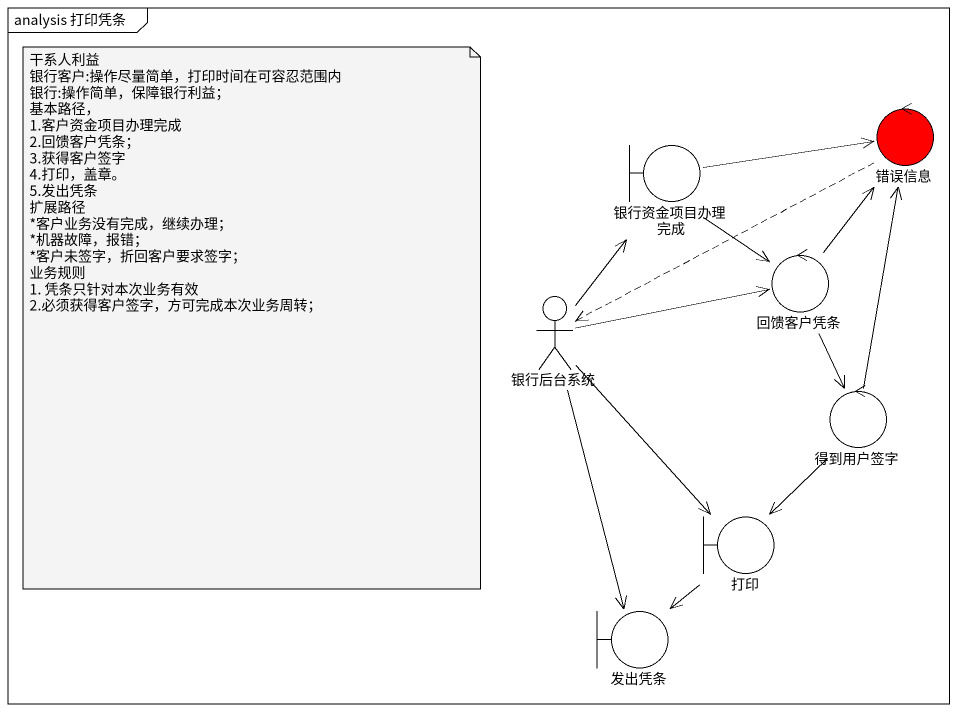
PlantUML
@startuml
mainframe analysis 打印凭条
control 错误信息 #FF0000
boundary 银行资金项目办理完成
control 回馈客户凭条
actor 银行后台系统
control 得到用户签字
boundary 打印
boundary 发出凭条
错误信息 .left.> 银行后台系统
银行资金项目办理完成 -right-> 错误信息
银行资金项目办理完成 --> 回馈客户凭条
回馈客户凭条 -up-> 错误信息
回馈客户凭条 --> 得到用户签字
银行后台系统 -up-> 银行资金项目办理完成
银行后台系统 -right-> 回馈客户凭条
银行后台系统 --> 打印
银行后台系统 --> 发出凭条
得到用户签字 -up-> 错误信息
得到用户签字 --> 打印
打印 --> 发出凭条
note as N1
  干系人利益
  银行客户:操作尽量简单，打印时间在可容忍范围内
  银行:操作简单，保障银行利益；
  基本路径，
  1.客户资金项目办理完成
  2.回馈客户凭条；
  3.获得客户签字
  4.打印，盖章。
  5.发出凭条
  扩展路径
  *客户业务没有完成，继续办理；
  *机器故障，报错；
  *客户未签字，折回客户要求签字；
  业务规则
  1. 凭条只针对本次业务有效
  2.必须获得客户签字，方可完成本次业务周转；
end note
@enduml
